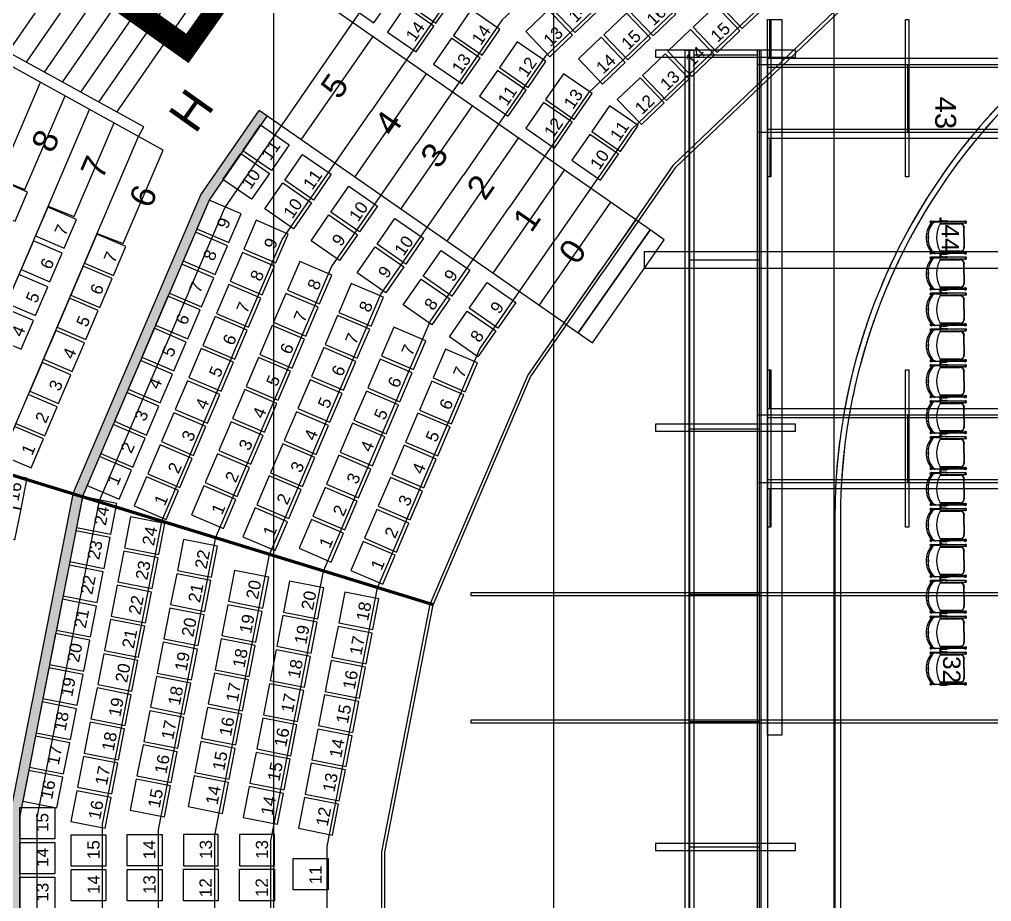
# Model space of a CAD drawing. Header units: millimetres. Extents: x -76108 to 202332, y 27411 to 140378.
# Drawn here: x 76966 to 90904, y 85135 to 97780 of the extents above; entities that cross this region are included whole.
import ezdxf
from ezdxf.enums import TextEntityAlignment as Align

# ---------------------------------------------------------------- set-up
doc = ezdxf.new("R2010")
doc.units = ezdxf.units.MM
doc.header["$LTSCALE"] = 100
doc.linetypes.add('HIDDEN', pattern=[9.525, 6.35, -3.175])
for name, color, linetype in [('A-3311-EA-', 3, 'CONTINUOUS'), ('A-3311-FYLL', 1, 'CONTINUOUS'), ('A-RADER_TELE', 252, 'CONTINUOUS'), ('A-STOLAR', 1, 'CONTINUOUS'), ('A-STOLAR_TELE', 3, 'CONTINUOUS'), ('A-STOLNUMMER', 7, 'CONTINUOUS'), ('A-STOLNUMMER_TELE', 7, 'CONTINUOUS'), ('B-RADER', 252, 'CONTINUOUS'), ('B-RADER_TELE', 252, 'CONTINUOUS'), ('B-RADNUMMER', 4, 'CONTINUOUS'), ('B-RADNUMMER_TELE', 4, 'CONTINUOUS'), ('B-STOLAR', 1, 'CONTINUOUS'), ('B-STOLAR_TELE', 3, 'CONTINUOUS'), ('B-STOLNUMMER', 7, 'CONTINUOUS'), ('B-STOLNUMMER_TELE', 7, 'CONTINUOUS'), ('B-TRAPPA', 254, 'CONTINUOUS'), ('B-TRAPPA_TELE', 254, 'CONTINUOUS'), ('BELYS_BRYGGA', 7, 'CONTINUOUS'), ('LINOR_HÄNG', 40, 'CONTINUOUS'), ('Parkettstolar', 8, 'CONTINUOUS'), ('RINK', 5, 'CONTINUOUS'), ('SEKTIONS_NR', 4, 'CONTINUOUS'), ('TRAPPSTEG', 3, 'CONTINUOUS'), ('U-RADER', 252, 'CONTINUOUS')]:
    doc.layers.add(name, color=color, linetype=linetype)
doc.layers.add('SEKTIONER', color=4, linetype='CONTINUOUS', lineweight=70)
doc.styles.add('ARIAL', font='arial.ttf')

# ---------------------------------------------------------------- blocks, each defined once
blk = doc.blocks.new('KAJ')
at = {"layer": 'A-3311-FYLL'}
h = blk.add_hatch(color=256, dxfattribs=at)
h.paths.add_polyline_path([(-41921, 900), (-41781, 900), (-41781, 2263), (-40882, 6836), (-41016, 6877), (-41921, 2277)])
h.paths.add_polyline_path([(-38237, 12295), (-38352, 12375), (-39186, 11168), (-41012, 6899), (-41016, 6877), (-40882, 6836), (-40878, 6857), (-39063, 11100)])
at = {"layer": 'A-3311-EA-'}
for p, q in [((-39186, 11168), (-38351, 12375)), ((-38237, 12295), (-39063, 11100)), ((-41012, 6898), (-39186, 11168)), ((-39063, 11100), (-40878, 6857)), ((-41921, 2277), (-41012, 6898)), ((-40878, 6857), (-41781, 2263)), ((-41781, 2263), (-41781, 900))]:
    blk.add_line(p, q, dxfattribs=at)
blk = doc.blocks.new('sarg')
at = {"layer": 'RINK'}
for points in [[(118753, 99226), (97237, 99226, 0.414214), (88657, 90646), (88657, 84100)], [(118753, 99146), (97237, 99146, 0.414214), (88737, 90646), (88737, 84100)]]:
    blk.add_lwpolyline(points, format="xyb", dxfattribs=at)
blk = doc.blocks.new('Parkettstolar')
at = {"layer": 'Parkettstolar'}
for p, q in [((3012, 1676), (3012, 1692)), ((3012, 1674), (3012, 1675)), ((3012, 1675), (3014, 1675)), ((3014, 1674), (3012, 1674)), ((3012, 1674), (3012, 1665)), ((3014, 1675), (3014, 1666)), ((3020, 1695), (3015, 1695)), ((3020, 1678), (3015, 1678)), ((3020, 1676), (3015, 1676)), ((3020, 1754), (3020, 1808)), ((3020, 1578), (3020, 1754)), ((3026, 1754), (3025, 1732)), ((3025, 1732), (3029, 1690)), ((3039, 1680), (3042, 1680)), ((3042, 1680), (3053, 1686)), ((3042, 1680), (3042, 1566)), ((3047, 1683), (3047, 1565)), ((3053, 1400), (3053, 1685)), ((3448, 1685), (3448, 1400)), ((3453, 1683), (3453, 1400)), ((3460, 1680), (3460, 1660)), ((3476, 1732), (3471, 1690)), ((3474, 1754), (3476, 1732)), ((3482, 1808), (3482, 1811)), ((3482, 1754), (3482, 1808)), ((3482, 1334), (3482, 1754)), ((3482, 1695), (3487, 1695)), ((3482, 1678), (3487, 1678)), ((3482, 1676), (3487, 1676)), ((3488, 1662), (3488, 1675)), ((3490, 1692), (3490, 1692)), ((3490, 1692), (3490, 1662)), ((3490, 1683), (3529, 1683)), ((3529, 1675), (3490, 1675)), ((3529, 1683), (3530, 1685)), ((3529, 1683), (3529, 1675)), ((3530, 1685), (3532, 1685)), ((3530, 1673), (3530, 1675)), ((3532, 1673), (3530, 1673)), ((3532, 1685), (3532, 1673)), ((3011, 1643), (3011, 1605)), ((3013, 1648), (3013, 1650)), ((3013, 1642), (3013, 1598)), ((3016, 1665), (3015, 1665)), ((3016, 1663), (3015, 1663)), ((3016, 1604), (3016, 1644)), ((3016, 1604), (3016, 1602)), ((3016, 1604), (3016, 1596)), ((3016, 1602), (3018, 1598)), ((3016, 1596), (3016, 1594)), ((3016, 1594), (3017, 1592)), ((3020, 1670), (3018, 1670)), ((3018, 1670), (3018, 1660)), ((3018, 1598), (3018, 1598)), ((3019, 1595), (3018, 1598)), ((3018, 1598), (3018, 1598)), ((3018, 1578), (3018, 1581)), ((3020, 1578), (3018, 1578)), ((3020, 1593), (3019, 1595)), ((3020, 1330), (3020, 1578)), ((3042, 1566), (3045, 1566)), ((3042, 1566), (3045, 1566)), ((3042, 1551), (3042, 1421)), ((3042, 1551), (3045, 1551)), ((3047, 1565), (3048, 1554)), ((3048, 1554), (3048, 1400)), ((3460, 1566), (3456, 1566)), ((3460, 1551), (3456, 1551)), ((3460, 1660), (3460, 1648)), ((3460, 1648), (3460, 1566)), ((3460, 1551), (3460, 1421)), ((3482, 1670), (3484, 1670)), ((3482, 1578), (3484, 1578)), ((3484, 1670), (3484, 1659)), ((3484, 1659), (3484, 1657)), ((3484, 1657), (3484, 1658)), ((3484, 1658), (3486, 1651)), ((3484, 1585), (3486, 1588)), ((3484, 1581), (3484, 1585)), ((3484, 1578), (3484, 1581)), ((3486, 1661), (3487, 1661)), ((3486, 1651), (3486, 1650)), ((3486, 1650), (3489, 1642)), ((3486, 1644), (3486, 1604)), ((3486, 1604), (3486, 1596)), ((3489, 1642), (3489, 1601)), ((3489, 1601), (3489, 1600)), ((3489, 1600), (3489, 1598)), ((3490, 1642), (3490, 1605)), ((3042, 1421), (3048, 1421)), ((3048, 1406), (3042, 1406)), ((3042, 1406), (3042, 1334)), ((3048, 1421), (3048, 1406)), ((3460, 1421), (3453, 1421)), ((3460, 1406), (3453, 1406)), ((3460, 1406), (3460, 1334)), ((3018, 1328), (3017, 1318)), ((3043, 1328), (3044, 1318)), ((3251, 1345), (3108, 1345)), ((3251, 1339), (3108, 1339)), ((3251, 1345), (3393, 1345)), ((3251, 1339), (3393, 1339))]:
    blk.add_line(p, q, dxfattribs=at)
for centre, radius, start, end in [((3030, 1817), 14.6, 339.0012, 226.6339), ((3031, 1811), 11.4, 358.7056, 193.6586), ((3030, 1810), 11.1, 356.9282, 192.8049), ((3235, 1595), 289, 86.8088, 131.8299), ((3251, 1522), 340, 55.2185, 124.7815), ((3250, 2127), 279, 256.5612, 283.5019), ((3251, 2096), 246, 256.6758, 283.3239), ((3271, 1608), 276, 46.9279, 94.2403), ((3472, 1817), 14.6, 313.3596, 200.9615), ((3470, 1811), 11.4, 346.3414, 181.2945), ((3471, 1810), 11.1, 347.1951, 183.0733), ((3015, 1692), 2.94, 10.2041, 178.2306), ((3015, 1675), 3.06, 89.685, 165.2026), ((3015, 1675), 0.944, 86.581, 179.3999), ((3115, 1749), 95.1, 139.6505, 176.827), ((3114, 1730), 90.6, 129.0891, 164.8727), ((3041, 1692), 12.8, 192.9605, 258.7149), ((3249, 1330), 406, 60.7801, 118.9322), ((3396, 1737), 79.6, 356.0088, 52.6561), ((3458, 1694), 13.7, 218.2017, 342.8594), ((3410, 1758), 72.1, 356.9817, 46.0988), ((3487, 1692), 2.86, 359.7149, 92.7369), ((3487, 1675), 3, 3.022, 90), ((3487, 1675), 0.847, 352.0346, 100.9875), ((3020, 1643), 9.19, 146.7182, 182.4042), ((3019, 1605), 8.32, 176.4708, 215.1415), ((3014, 1666), 2.82, 169.7616, 273.4), ((3033, 1650), 20, 147.6896, 181.398), ((3031, 1642), 18, 149.4013, 179.8709), ((3035, 1599), 22, 182.8524, 210.856), ((3015, 1666), 1, 177.8608, 269.9018), ((2943, 1679), 77.3, 338.7375, 344.3392), ((3022, 1586), 7, 165.4392, 225.5287), ((3022, 1662), 6.85, 135.5881, 222.5879), ((3015, 1666), 1, 4.0925, 6.3343), ((3027, 1643), 11.2, 137.1892, 182.2417), ((2998, 1579), 19.5, 3.1779, 25.5091), ((3007, 1584), 12.1, 3.557, 41.6171), ((3024, 1559), 6.43, 132.4532, 227.5468), ((3031, 1654), 12.9, 152.1729, 207.8271), ((3022, 1586), 7, 238.2479, 238.3272), ((3045, 1563), 3, 336.9468, 90), ((3045, 1554), 3, 270, 0), ((3456, 1563), 3.66, 96.2783, 158.2598), ((3457, 1556), 4.53, 162.9156, 163.7685), ((3457, 1556), 4.53, 197.0844, 252.9156), ((3470, 1654), 12, 150.697, 209.303), ((3470, 1654), 13.4, 333.3232, 26.6768), ((3489, 1593), 7.79, 137.8878, 183.1821), ((3494, 1583), 12.1, 146.1221, 185.0522), ((3477, 1559), 6.8, 316.2443, 44.5117), ((3476, 1604), 9.58, 318.3404, 358.7868), ((3478, 1662), 7.65, 325.6086, 43.2562), ((3477, 1596), 9.01, 321.0699, 0), ((3478, 1586), 7.42, 317.6042, 13.8425), ((3486, 1663), 3.37, 267.0115, 351.1158), ((3467, 1649), 21.8, 356.3589, 30.3536), ((3466, 1599), 22.2, 329.5762, 3.3915), ((3487, 1662), 0.947, 266.7935, 0.1845), ((3479, 1642), 11.5, 2.5458, 30.6741), ((3481, 1606), 9.5, 329.1251, 4.7825), ((3109, 1400), 61.1, 179.6473, 271.0065), ((3108, 1400), 55, 180.06, 275.617), ((3391, 1400), 61.7, 268.4245, 358.3725), ((3392, 1401), 55.8, 269.165, 359.1076), ((3031, 1319), 13.5, 184.5117, 355.4883), ((3031, 1327), 13.6, 150.8768, 177.3617), ((3031, 1331), 11.1, 172.6008, 7.3992), ((3031, 1332), 11, 181.2841, 5.9482), ((3029, 1327), 14.6, 1.8626, 28.3475), ((3525, 1315), 68.1, 164.505, 177.9188), ((3471, 1319), 13.5, 184.5117, 355.4883), ((3471, 1332), 11.1, 173.4052, 10.3942), ((3437, 1319), 46.8, 359.0072, 18.569)]:
    blk.add_arc(centre, radius, start, end, dxfattribs=at)

msp = doc.modelspace()

# ---------------------------------------------------------------- linework, layer by layer
at = {"layer": 'A-RADER_TELE'}
for p, q in [((79909.2, 95078.2), (81233.8, 96993.2)), ((80731.9, 94623.9), (82002.5, 96460.9)), ((81440.1, 94232.7), (82664.3, 96002.7)), ((82148.3, 93841.5), (83326.2, 95544.4)), ((78114.5, 90882), (79909.2, 95078.2)), ((82856.5, 93450.3), (83988, 95086.2)), ((79011.4, 90601.3), (80731.9, 94623.9)), ((83564.8, 93059.2), (84649.9, 94627.9)), ((79783.6, 90359.6), (81440.1, 94232.7)), ((84255.4, 92677.7), (85295.3, 94181.1)), ((84295, 92655.8), (85332.3, 94155.5)), ((80552, 90109.2), (82148.3, 93841.5)), ((81325.6, 89870.7), (82856.5, 93450.3)), ((82099.1, 89632.2), (83564.8, 93059.2)), ((82853.4, 89399.7), (84255.4, 92677.7)), ((82896.6, 89386.4), (84295, 92655.8)), ((82162.1, 85848.3), (82853.4, 89399.7)), ((82207.1, 85843.9), (82896.6, 89386.4)), ((82162.1, 84100), (82162.1, 85848.3)), ((82207.1, 84100), (82207.1, 85843.9))]:
    msp.add_line(p, q, dxfattribs=at)
at = {"layer": 'A-RADER_TELE', "color": 9}
for p, q in [((77222.1, 86338.4), (78114.5, 90882)), ((78157.1, 86245.7), (79011.4, 90601.3)), ((78962.1, 86165.8), (79783.6, 90359.6)), ((79767.1, 86085.9), (80552, 90109.2)), ((80572.1, 86006.1), (81325.6, 89870.7)), ((81377.1, 85926.2), (82099.1, 89632.2)), ((77222.1, 84100), (77222.1, 86338.4)), ((78157.1, 84100), (78157.1, 86245.7)), ((78962.1, 84100), (78962.1, 86165.8)), ((79767.1, 84100), (79767.1, 86085.9)), ((80572.1, 84100), (80572.1, 86006.1)), ((81377.1, 84100), (81377.1, 85926.2))]:
    msp.add_line(p, q, dxfattribs=at)
at = {"layer": 'A-STOLAR'}
for points in [[(77072.1, 91208.2), (76985.2, 90766.6), (76543.7, 90853.5), (76630.6, 91295.1)], [(76984.1, 90761.8), (76897.2, 90320.2), (76455.7, 90407.1), (76542.6, 90848.7)]]:
    msp.add_lwpolyline(points, close=True, dxfattribs=at)
at = {"layer": 'A-STOLAR_TELE'}
for points in [[(80835.2, 95981.8), (80578.4, 95612.3), (80167.8, 95897.7), (80424.7, 96267.2)], [(80549.9, 95571.3), (80293, 95201.8), (79882.5, 95487.2), (80139.3, 95856.7)], [(81437.4, 95560.8), (81180.6, 95191.3), (80770, 95476.6), (81026.8, 95846.1)], [(81152, 95150.2), (80895.2, 94780.7), (80484.6, 95066.1), (80741.5, 95435.6)], [(82099.6, 95103), (81842.7, 94733.5), (81432.2, 95018.9), (81689, 95388.4)], [(79968.6, 94581.1), (80145.5, 94994.9), (79685.8, 95191.5), (79508.8, 94777.8)], [(81814.2, 94692.4), (81557.4, 94322.9), (81146.8, 94608.3), (81403.6, 94977.8)], [(82760.8, 94643.4), (82503.9, 94273.9), (82093.4, 94559.3), (82350.2, 94928.8)], [(80643.4, 94289.8), (80820.3, 94703.5), (80360.6, 94900.2), (80183.6, 94486.4)], [(79771.9, 94121.4), (79948.9, 94535.2), (79489.2, 94731.8), (79312.2, 94318)], [(82475.4, 94232.8), (82218.6, 93863.3), (81808, 94148.7), (82064.8, 94518.2)], [(80446.7, 93830.1), (80623.7, 94243.8), (80164, 94440.4), (79987, 94026.7)], [(83421.8, 94183.9), (83164.9, 93814.4), (82754.4, 94099.8), (83011.2, 94469.3)], [(79575.3, 93661.7), (79752.3, 94075.5), (79292.5, 94272.1), (79115.6, 93858.3)], [(81267.3, 93701.6), (81444.3, 94115.4), (80984.6, 94312), (80807.6, 93898.2)], [(80250.1, 93370.3), (80427.1, 93784.1), (79967.3, 93980.7), (79790.4, 93567)], [(82007.3, 93384.6), (82184.3, 93798.4), (81724.5, 93995), (81547.6, 93581.3)], [(83136.4, 93773.4), (82879.6, 93403.9), (82469, 93689.3), (82725.8, 94058.8)], [(84082.8, 93724.5), (83825.9, 93355), (83415.4, 93640.4), (83672.2, 94009.9)], [(79378.7, 93202), (79555.6, 93615.7), (79095.9, 93812.4), (78919, 93398.6)], [(81070.7, 93241.9), (81247.7, 93655.6), (80787.9, 93852.3), (80611, 93438.5)], [(80053.5, 92910.6), (80230.4, 93324.4), (79770.7, 93521), (79593.8, 93107.3)], [(81810.7, 92924.9), (81987.6, 93338.7), (81527.9, 93535.3), (81351, 93121.5)], [(83797.4, 93313.9), (83540.6, 92944.4), (83130, 93229.8), (83386.8, 93599.3)], [(80874.1, 92782.2), (81051, 93195.9), (80591.3, 93392.5), (80414.4, 92978.8)], [(79182.1, 92742.3), (79359, 93156), (78899.3, 93352.6), (78722.3, 92938.9)], [(82615.9, 92760.4), (82792.8, 93174.2), (82333.1, 93370.8), (82156.1, 92957)], [(79856.9, 92450.9), (80033.8, 92864.7), (79574.1, 93061.3), (79397.1, 92647.5)], [(81614.1, 92465.2), (81791, 92878.9), (81331.3, 93075.6), (81154.3, 92661.8)], [(83356, 92443.9), (83533, 92857.6), (83073.2, 93054.2), (82896.3, 92640.5)], [(78985.4, 92282.6), (79162.4, 92696.3), (78702.7, 92892.9), (78525.7, 92479.2)], [(80677.5, 92322.5), (80854.4, 92736.2), (80394.7, 92932.8), (80217.7, 92519.1)], [(82419.2, 92300.7), (82596.2, 92714.5), (82136.5, 92911.1), (81959.5, 92497.3)], [(79660.2, 91991.2), (79837.2, 92404.9), (79377.5, 92601.6), (79200.5, 92187.8)], [(81417.4, 92005.5), (81594.4, 92419.2), (81134.7, 92615.8), (80957.7, 92202.1)], [(83159.4, 91984.1), (83336.3, 92397.9), (82876.6, 92594.5), (82699.7, 92180.8)], [(78788.8, 91822.8), (78965.8, 92236.6), (78506.1, 92433.2), (78329.1, 92019.5)], [(80480.8, 91862.7), (80657.8, 92276.5), (80198.1, 92473.1), (80021.1, 92059.4)], [(82222.6, 91841), (82399.6, 92254.7), (81939.9, 92451.4), (81762.9, 92037.6)], [(79463.6, 91531.5), (79640.6, 91945.2), (79180.9, 92141.8), (79003.9, 91728.1)], [(81220.8, 91545.8), (81397.8, 91959.5), (80938.1, 92156.1), (80761.1, 91742.4)], [(82962.8, 91524.4), (83139.7, 91938.2), (82680, 92134.8), (82503, 91721)], [(80284.2, 91403), (80461.2, 91816.8), (80001.5, 92013.4), (79824.5, 91599.6)], [(82026, 91381.3), (82203, 91795), (81743.2, 91991.6), (81566.3, 91577.9)], [(78592.2, 91363.1), (78769.2, 91776.9), (78309.4, 91973.5), (78132.5, 91559.7)], [(79267, 91071.8), (79444, 91485.5), (78984.2, 91682.1), (78807.3, 91268.4)], [(81024.2, 91086), (81201.1, 91499.8), (80741.4, 91696.4), (80564.5, 91282.7)], [(82766.1, 91064.7), (82943.1, 91478.5), (82483.4, 91675.1), (82306.4, 91261.3)], [(78395.6, 90903.4), (78572.5, 91317.2), (78112.8, 91513.8), (77935.9, 91100)], [(80087.6, 90943.3), (80264.6, 91357.1), (79804.8, 91553.7), (79627.9, 91139.9)], [(81829.4, 90921.6), (82006.3, 91335.3), (81546.6, 91531.9), (81369.7, 91118.2)], [(79070.4, 90612), (79247.3, 91025.8), (78787.6, 91222.4), (78610.7, 90808.7)], [(80827.6, 90626.3), (81004.5, 91040.1), (80544.8, 91236.7), (80367.8, 90823)], [(82569.5, 90605), (82746.5, 91018.7), (82286.8, 91215.4), (82109.8, 90801.6)], [(79891, 90483.6), (80067.9, 90897.3), (79608.2, 91094), (79431.3, 90680.2)], [(81632.7, 90461.8), (81809.7, 90875.6), (81350, 91072.2), (81173, 90658.5)], [(78275.2, 90401.8), (78361.9, 90843.4), (77871.3, 90939.8), (77784.5, 90498.2)], [(80630.9, 90166.6), (80807.9, 90580.4), (80348.2, 90777), (80171.2, 90363.2)], [(82372.9, 90145.3), (82549.9, 90559), (82090.1, 90755.6), (81913.2, 90341.9)], [(78964.5, 90111.6), (79051.3, 90553.2), (78560.6, 90649.6), (78473.9, 90208)], [(81436.1, 90002.1), (81613.1, 90415.9), (81153.4, 90612.5), (80976.4, 90198.7)], [(78178.8, 89911.2), (78265.5, 90352.7), (77774.9, 90449.1), (77688.1, 90007.6)], [(79720.8, 89785.6), (79807.6, 90227.2), (79317, 90323.6), (79230.2, 89882)], [(82176.3, 89685.6), (82353.2, 90099.3), (81893.5, 90295.9), (81716.6, 89882.2)], [(78868.1, 89621), (78954.9, 90062.6), (78464.2, 90159), (78377.5, 89717.4)], [(78082.4, 89420.6), (78169.1, 89862.1), (77678.5, 89958.5), (77591.7, 89517)], [(79624.4, 89295), (79711.2, 89736.5), (79220.6, 89832.9), (79133.8, 89391.4)], [(78771.7, 89130.4), (78858.5, 89571.9), (78367.8, 89668.3), (78281.1, 89226.8)], [(77986, 88929.9), (78072.7, 89371.5), (77582.1, 89467.9), (77495.4, 89026.3)], [(79528, 88804.4), (79614.8, 89245.9), (79124.2, 89342.3), (79037.4, 88900.8)], [(78675.3, 88639.8), (78762.1, 89081.3), (78271.4, 89177.7), (78184.7, 88736.2)], [(77889.6, 88439.3), (77976.3, 88880.9), (77485.7, 88977.3), (77399, 88535.7)], [(79431.6, 88313.8), (79518.4, 88755.3), (79027.8, 88851.7), (78941, 88410.1)], [(78578.9, 88149.1), (78665.7, 88590.7), (78175, 88687.1), (78088.3, 88245.5)], [(77793.2, 87948.7), (77879.9, 88390.3), (77389.3, 88486.7), (77302.6, 88045.1)], [(79335.2, 87823.1), (79422, 88264.7), (78931.4, 88361.1), (78844.6, 87919.5)], [(78482.5, 87658.5), (78569.3, 88100.1), (78078.6, 88196.5), (77991.9, 87754.9)], [(77696.8, 87458.1), (77783.5, 87899.6), (77292.9, 87996), (77206.2, 87554.5)], [(79238.8, 87332.5), (79325.6, 87774.1), (78835, 87870.5), (78748.2, 87428.9)], [(78386.1, 87167.9), (78472.9, 87609.5), (77982.2, 87705.9), (77895.5, 87264.3)]]:
    msp.add_lwpolyline(points, close=True, dxfattribs=at)
at = {"layer": 'A-STOLAR_TELE', "color": 9}
for points in [[(80454.3, 89343.1), (80541, 89784.6), (80050.4, 89881), (79963.6, 89439.4)], [(81244.3, 89188.7), (81331.1, 89630.2), (80840.5, 89726.6), (80753.7, 89285.1)], [(82034.1, 89032.7), (82120.8, 89474.2), (81630.2, 89570.6), (81543.4, 89129.1)], [(80357.9, 88852.4), (80444.6, 89294), (79954, 89390.4), (79867.2, 88948.8)], [(81147.9, 88698.1), (81234.7, 89139.6), (80744.1, 89236), (80657.3, 88794.5)], [(81937.7, 88542), (82024.4, 88983.6), (81533.8, 89080), (81447, 88638.4)], [(80261.5, 88361.8), (80348.2, 88803.4), (79857.6, 88899.8), (79770.9, 88458.2)], [(81051.5, 88207.4), (81138.3, 88649), (80647.7, 88745.4), (80560.9, 88303.8)], [(81841.3, 88051.4), (81928, 88493), (81437.4, 88589.4), (81350.6, 88147.8)], [(80165.1, 87871.2), (80251.8, 88312.8), (79761.2, 88409.1), (79674.5, 87967.6)], [(80955.1, 87716.8), (81041.9, 88158.4), (80551.3, 88254.8), (80464.5, 87813.2)], [(81744.9, 87560.8), (81831.6, 88002.4), (81341, 88098.7), (81254.2, 87657.2)], [(80068.7, 87380.6), (80155.4, 87822.1), (79664.8, 87918.5), (79578.1, 87477)], [(80858.7, 87226.2), (80945.5, 87667.8), (80454.9, 87764.2), (80368.1, 87322.6)], [(81648.5, 87070.2), (81735.2, 87511.7), (81244.6, 87608.1), (81157.9, 87166.6)], [(77600.4, 86967.5), (77687.1, 87409), (77196.5, 87505.4), (77109.8, 87063.9)], [(79972.3, 86890), (80059, 87331.5), (79568.4, 87427.9), (79481.7, 86986.4)], [(79142.4, 86841.9), (79229.2, 87283.5), (78738.6, 87379.8), (78651.8, 86938.3)], [(80762.3, 86735.6), (80849.1, 87177.1), (80358.5, 87273.5), (80271.7, 86832)], [(78289.7, 86677.3), (78376.5, 87118.8), (77885.8, 87215.2), (77799.1, 86773.7)], [(81552.1, 86579.6), (81638.8, 87021.1), (81148.2, 87117.5), (81061.5, 86676)], [(77504, 86476.8), (77590.7, 86918.4), (77100.1, 87014.8), (77013.4, 86573.2)], [(79046, 86351.3), (79132.8, 86792.8), (78642.2, 86889.2), (78555.4, 86447.7)], [(79875.9, 86399.3), (79962.6, 86840.9), (79472, 86937.3), (79385.3, 86495.7)], [(78193.3, 86186.7), (78280.1, 86628.2), (77789.5, 86724.6), (77702.7, 86283.1)], [(80665.9, 86245), (80752.7, 86686.5), (80262.1, 86782.9), (80175.3, 86341.4)], [(81455.7, 86088.9), (81542.4, 86530.5), (81051.8, 86626.9), (80965.1, 86185.3)], [(77472.1, 86483.1), (77472.1, 86033.1), (76972.1, 86033.1), (76972.1, 86483.1)], [(78206.9, 86094), (78206.9, 85644), (77706.9, 85644), (77706.9, 86094)], [(79011.9, 86096.1), (79011.9, 85646.1), (78511.9, 85646.1), (78511.9, 86096.1)], [(79817.1, 85647.4), (79817.1, 86097.4), (79317.1, 86097.3), (79317.1, 85647.3)], [(80622.1, 85647.4), (80622.1, 86097.4), (80122.1, 86097.3), (80122.1, 85647.3)], [(77472.1, 85983.1), (77472.1, 85533.1), (76972.1, 85533.1), (76972.1, 85983.1)], [(81391.3, 85752), (81391.3, 85302), (80891.3, 85302), (80891.3, 85752)], [(78206.9, 85594), (78206.9, 85144), (77706.9, 85144), (77706.9, 85594)], [(79011.9, 85596.1), (79011.9, 85146.1), (78511.9, 85146.1), (78511.9, 85596.1)], [(79817.1, 85597.4), (79817.1, 85147.4), (79317.1, 85147.4), (79317.1, 85597.4)], [(80622.1, 85597.4), (80622.1, 85147.4), (80122.1, 85147.4), (80122.1, 85597.4)], [(77472.1, 85483.1), (77472.1, 85033.1), (76972.1, 85033.1), (76972.1, 85483.1)]]:
    msp.add_lwpolyline(points, close=True, dxfattribs=at)
at = {"layer": 'B-RADER'}
for p, q in [((75105.3, 91823.7), (77267.8, 96879.9)), ((75872.7, 91583.5), (77971.7, 96491.1)), ((76640.1, 91343.4), (78675.5, 96102.4))]:
    msp.add_line(p, q, dxfattribs=at)
at = {"layer": 'B-RADER_TELE'}
for p, q in [((83888.6, 97772.7), (86895.3, 100646.6)), ((84504, 97247.4), (87392.1, 100008)), ((85119.5, 96722.1), (87889, 99369.3)), ((81233.8, 96993.2), (82558.3, 98908.1)), ((85734.9, 96196.7), (88385.9, 98730.6)), ((83273.1, 98298), (82002.5, 96460.9)), ((86335.1, 95684.5), (88870.4, 98107.9)), ((86369.5, 95655.1), (88898.2, 98072.2)), ((83888.6, 97772.7), (82664.3, 96002.7)), ((84504, 97247.4), (83326.2, 95544.4)), ((85119.5, 96722.1), (83988, 95086.2)), ((85734.9, 96196.7), (84649.9, 94627.9)), ((86335.1, 95684.5), (85295.3, 94181.1)), ((86369.5, 95655.1), (85332.3, 94155.5))]:
    msp.add_line(p, q, dxfattribs=at)
at = {"layer": 'B-STOLAR'}
for points in [[(76905.8, 94889), (77082.7, 95302.7), (76669, 95479.7), (76492, 95065.9)], [(77609.6, 94500.2), (77786.6, 94914), (77372.8, 95090.9), (77195.8, 94677.2)], [(78313.4, 94111.5), (78490.4, 94525.2), (78076.6, 94702.2), (77899.7, 94288.4)], [(77403.1, 94017.5), (77580.1, 94431.3), (77166.4, 94608.2), (76989.4, 94194.5)], [(78116.8, 93651.8), (78293.8, 94065.5), (77880, 94242.5), (77703.1, 93828.7)], [(77196.7, 93534.8), (77373.6, 93948.6), (76959.9, 94125.5), (76782.9, 93711.8)], [(77920.2, 93192), (78097.1, 93605.8), (77683.4, 93782.7), (77506.4, 93369)], [(76990.2, 93052.1), (77167.2, 93465.9), (76753.4, 93642.8), (76576.5, 93229.1)], [(77723.6, 92732.3), (77900.5, 93146.1), (77486.8, 93323), (77309.8, 92909.3)], [(77526.9, 92272.6), (77703.9, 92686.4), (77290.2, 92863.3), (77113.2, 92449.6)], [(77330.3, 91812.9), (77507.3, 92226.6), (77093.5, 92403.6), (76916.6, 91989.9)], [(77133.7, 91353.2), (77310.7, 91766.9), (76896.9, 91943.9), (76719.9, 91530.1)]]:
    msp.add_lwpolyline(points, close=True, dxfattribs=at)
at = {"layer": 'B-STOLAR_TELE'}
for points in [[(82049.6, 97733.2), (82305.6, 98103.3), (81894.4, 98387.8), (81638.4, 98017.7)], [(82938.2, 97726.2), (83194.1, 98096.3), (82782.9, 98380.7), (82526.9, 98010.6)], [(84933.2, 97591), (85258.9, 97901.5), (84913.9, 98263.4), (84588.2, 97952.8)], [(87330.1, 97651.8), (87655.8, 97962.3), (87310.8, 98324.2), (86985.1, 98013.7)], [(86050.5, 97544), (86376.2, 97854.5), (86031.2, 98216.4), (85705.5, 97905.9)], [(86968.3, 97306.7), (87294, 97617.3), (86948.9, 97979.1), (86623.2, 97668.6)], [(82653.7, 97315), (82909.7, 97685.1), (82498.5, 97969.5), (82242.5, 97599.4)], [(83599, 97266.6), (83855, 97636.7), (83443.8, 97921.1), (83187.8, 97551)], [(84571.3, 97245.9), (84897, 97556.4), (84552, 97918.3), (84226.3, 97607.8)], [(85688.7, 97199), (86014.3, 97509.5), (85669.3, 97871.4), (85343.6, 97560.9)], [(86606.4, 96961.7), (86932.1, 97272.2), (86587, 97634.1), (86261.4, 97323.6)], [(83314.6, 96855.4), (83570.6, 97225.5), (83159.4, 97509.9), (82903.4, 97139.8)], [(84259.1, 96805.5), (84515.1, 97175.6), (84103.9, 97460), (83847.9, 97089.9)], [(85326.8, 96854), (85652.5, 97164.5), (85307.4, 97526.4), (84981.8, 97215.8)], [(86244.5, 96616.7), (86570.2, 96927.2), (86225.2, 97289.1), (85899.5, 96978.6)], [(83974.7, 96394.2), (84230.7, 96764.3), (83819.5, 97048.8), (83563.5, 96678.7)], [(84921.2, 96347.5), (85177.2, 96717.6), (84766, 97002.1), (84510, 96632)], [(85882.6, 96271.7), (86208.3, 96582.2), (85863.3, 96944.1), (85537.6, 96633.5)], [(84636.8, 95936.3), (84892.8, 96306.4), (84481.5, 96590.8), (84225.6, 96220.7)], [(85582.2, 95888.1), (85838.2, 96258.2), (85427, 96542.6), (85171, 96172.5)], [(85297.8, 95476.9), (85553.8, 95847), (85142.5, 96131.4), (84886.6, 95761.3)]]:
    msp.add_lwpolyline(points, close=True, dxfattribs=at)
at = {"layer": 'B-TRAPPA'}
for p, q in [((79027.4, 95908), (75913.1, 97628.1)), ((78675.5, 96102.4), (78750.4, 96238.1))]:
    msp.add_line(p, q, dxfattribs=at)
for points in [[(78750.4, 96238.1), (76806.2, 97312), (79361.8, 101006.8), (81043.5, 99565.3)], [(77065.7, 97168.6), (79586.9, 100813.8)], [(77325.2, 97025.3), (79812.1, 100620.8)], [(77584.8, 96881.9), (80037.3, 100427.8)], [(77844.3, 96738.6), (80262.5, 100234.7)], [(78103.8, 96595.2), (80487.7, 100041.7)], [(78363.4, 96451.9), (80712.9, 99848.7)], [(76674.8, 95490.6), (77045.3, 95343.3), (77619.7, 96685.5)], [(77378.6, 95101.9), (77749.1, 94954.6), (78323.6, 96296.8)], [(78082.5, 94713.1), (78452.9, 94565.8), (79027.4, 95908)]]:
    msp.add_lwpolyline(points, dxfattribs=at)
at = {"layer": 'B-TRAPPA_TELE'}
for p, q in [((85800.9, 94912.1), (81425.1, 97955.4)), ((84776.9, 93431.6), (80401.1, 96475))]:
    msp.add_line(p, q, dxfattribs=at)
for points in [[(81007, 96053.6), (82032.6, 97532.8)], [(81774.6, 95519.7), (82800.3, 96999)], [(82435.5, 95060.1), (83461.1, 96539.3)], [(83096.3, 94600.5), (84122, 96079.7)], [(83757.2, 94140.8), (84782.9, 95620.1)], [(84418.1, 93681.2), (85443.8, 95160.5)]]:
    msp.add_lwpolyline(points, dxfattribs=at)
at = {"layer": 'BELYS_BRYGGA'}
for p, q in [((87725.3, 97223.4), (87725.3, 97777)), ((87570.7, 97339.7), (87570.7, 70860.3)), ((87692.2, 97339.7), (87692.2, 70860.3)), ((86635.2, 97270.1), (87542.7, 97270.1)), ((87692.2, 97223.4), (149813, 97223.4)), ((87542.7, 97135.5), (149813, 97135.5)), ((87692.2, 97095.6), (149813, 97095.6)), ((89704.9, 96165), (89704.9, 97135.5)), ((87692.2, 96204.9), (149813, 96204.9)), ((87542.7, 96165), (149813, 96165)), ((87692.2, 96077.1), (149813, 96077.1)), ((87725.3, 96077.1), (87725.3, 95523.5)), ((86579.2, 94332.6), (87570.7, 94332.6)), ((87725.3, 92201.7), (87725.3, 92755.3)), ((87692.2, 92201.7), (149813, 92201.7)), ((87542.7, 92113.8), (149813, 92113.8)), ((87692.2, 92073.9), (149813, 92073.9)), ((89704.9, 91143.3), (89704.9, 92113.8)), ((86579.2, 91912.2), (87570.7, 91912.2)), ((87692.2, 91183.3), (149813, 91183.3)), ((87542.7, 91143.3), (149813, 91143.3)), ((87692.2, 91055.4), (149813, 91055.4)), ((87725.3, 91055.4), (87725.3, 90501.8)), ((86579.2, 89539.9), (87570.7, 89539.9)), ((86579.2, 87718), (87570.7, 87718)), ((86579.2, 85918.2), (87570.7, 85918.2))]:
    msp.add_line(p, q, dxfattribs=at)
for points in [[(87692.2, 97777), (87740.2, 97777), (87740.2, 95523.5), (87692.2, 95523.5)], [(87897.2, 97777), (87897.2, 87520.7), (87692.2, 87520.7), (87692.2, 97777)], [(89670.4, 97777), (89718.4, 97777), (89718.4, 95523.5), (89670.4, 95523.5)], [(86083.8, 97238.6), (88094, 97238.6), (88094, 97339.7), (86083.8, 97339.7)], [(86565.4, 70860.3), (86509.4, 70860.3), (86509.4, 97339.7), (86565.4, 97339.7)], [(86635.2, 70860.3), (86579.2, 70860.3), (86579.2, 97339.7), (86635.2, 97339.7)], [(87542.7, 70860.3), (87598.7, 70860.3), (87598.7, 97339.7), (87542.7, 97339.7)], [(85924.7, 94215.9), (91818.8, 94215.9), (91818.8, 94449.4), (85924.7, 94449.4)], [(87692.2, 92755.3), (87740.2, 92755.3), (87740.2, 90501.8), (87692.2, 90501.8)], [(89670.4, 92755.3), (89718.4, 92755.3), (89718.4, 90501.8), (89670.4, 90501.8)], [(86083.8, 91875.7), (88094, 91875.7), (88094, 91976.7), (86083.8, 91976.7)], [(91823.6, 89563.9), (91823.6, 89515.9), (83440.6, 89515.9), (83440.6, 89563.9)], [(91823.6, 87742), (91823.6, 87694), (83440.6, 87694), (83440.6, 87742)], [(86083.8, 85867.7), (88094, 85867.7), (88094, 85968.8), (86083.8, 85968.8)]]:
    msp.add_lwpolyline(points, close=True, dxfattribs=at)
at = {"layer": 'LINOR_HÄNG'}
for p, q in [((88640.1, 128284.4), (88640.1, 39915.6)), ((84625.1, 125445.2), (84625.1, 42754.8)), ((80610.1, 122338.3), (80610.1, 45861.7))]:
    msp.add_line(p, q, dxfattribs=at)
at = {"layer": 'RINK', "linetype": 'HIDDEN'}
for points in [[(118752.6, 99226.5), (97236.6, 99226.5, 0.4142136), (88656.6, 90646.5), (88656.6, 84100)], [(118752.6, 99146.5), (97236.6, 99146.5, 0.4142136), (88736.6, 90646.5), (88736.6, 84100)]]:
    msp.add_lwpolyline(points, format="xyb", dxfattribs=at)
at = {"layer": 'SEKTIONER'}
msp.add_line((82896.6, 89386.4), (69539.7, 93504.5), dxfattribs=at)
at = {"layer": 'TRAPPSTEG'}
for points in [[(84976.5, 93286.2), (86006.7, 94762.3), (85801.7, 94905.3), (84771.5, 93429.3)], [(85181.5, 93143.1), (86211.7, 94619.2), (86006.7, 94762.3), (84976.5, 93286.2)]]:
    msp.add_lwpolyline(points, close=True, dxfattribs=at)

# ---------------------------------------------------------------- block references
at = {"layer": 'Parkettstolar', "rotation": 89.99999999999999}
for p in [(91851.6, 91402.8), (91851.6, 90888), (91851.6, 90372.4), (91851.6, 89858), (91851.6, 89343.2), (91851.6, 88828.3), (91851.6, 88313.2), (91851.6, 87798.2), (91851.6, 87283.9), (91851.6, 86769), (91851.6, 86254.8), (91851.6, 85740.6), (91851.6, 85225.7)]:
    msp.add_blockref('Parkettstolar', p, dxfattribs=at)
at = {"layer": 'RINK'}
msp.add_blockref('sarg', (0, 0), dxfattribs=at)
at = {"layer": 'U-RADER'}
msp.add_blockref('KAJ', (118752.6, 84100), dxfattribs=at)

# ---------------------------------------------------------------- texts
at = {"layer": 'A-STOLNUMMER', "style": 'ARIAL'}
msp.add_text('16', height=175, rotation=78.88795, dxfattribs=at).set_placement((77028.6, 90987.4), align=Align.BOTTOM_CENTER)
at = {"layer": 'A-STOLNUMMER_TELE', "style": 'ARIAL'}
for s, rotation, p in [('11', 55.32964, (80563.1, 95743.7)), ('10', 55.32964, (80278.7, 95332.5)), ('11', 55.32964, (81163.9, 95323.6)), ('10', 55.32964, (80879.5, 94912.4)), ('10', 55.32964, (81820.7, 94866.7)), ('9', 66.84357, (79947.8, 94764.4)), ('9', 66.84357, (80622.6, 94473.1)), ('9', 55.32964, (81576.7, 94513.7)), ('10', 55.32964, (82472.4, 94376.6)), ('8', 66.84357, (79751.2, 94304.7)), ('9', 55.32964, (82237.9, 94054.1)), ('8', 66.84357, (80426, 94013.3)), ('9', 55.32964, (83184.3, 94005.2)), ('7', 66.84357, (79554.5, 93845)), ('8', 66.84357, (81246.6, 93884.9)), ('7', 66.84357, (80229.3, 93553.6)), ('8', 66.84357, (81986.5, 93567.9)), ('8', 55.32964, (82898.9, 93594.6)), ('9', 55.32964, (83845.3, 93545.7)), ('6', 66.84357, (79357.9, 93385.3)), ('7', 66.84357, (81049.9, 93425.2)), ('6', 66.84357, (80032.7, 93093.9)), ('7', 66.84357, (81789.9, 93108.2)), ('8', 55.32964, (83559.9, 93135.2)), ('5', 66.84357, (79161.3, 92925.5)), ('6', 66.84357, (80853.3, 92965.4)), ('7', 66.84357, (82595.1, 92943.7)), ('5', 66.84357, (79836.1, 92634.2)), ('6', 66.84357, (81593.3, 92648.5)), ('7', 66.84357, (83335.2, 92627.1)), ('4', 66.84357, (78964.7, 92465.8)), ('5', 66.84357, (80656.7, 92505.7)), ('6', 66.84357, (82398.5, 92484)), ('4', 66.84357, (79639.5, 92174.5)), ('5', 66.84357, (81396.7, 92188.8)), ('6', 66.84357, (83138.6, 92167.4)), ('3', 66.84357, (78768, 92006.1)), ('4', 66.84357, (80460.1, 92046)), ('5', 66.84357, (82201.8, 92024.3)), ('3', 66.84357, (79442.8, 91714.8)), ('4', 66.84357, (81200, 91729)), ('5', 66.84357, (82942, 91707.7)), ('2', 66.84357, (78571.4, 91546.4)), ('3', 66.84357, (80263.4, 91586.3)), ('4', 66.84357, (82005.2, 91564.5)), ('3', 66.84357, (81003.4, 91269.3)), ('2', 66.84357, (79246.2, 91255)), ('2', 66.84357, (80066.8, 91126.6)), ('4', 66.84357, (82745.4, 91248)), ('1', 66.84357, (78374.8, 91086.7)), ('3', 66.84357, (81808.6, 91104.8)), ('1', 66.84357, (79049.6, 90795.3)), ('2', 66.84357, (80806.8, 90809.6)), ('3', 66.84357, (82548.7, 90788.3)), ('24', 78.88407, (78204.6, 90515.7)), ('1', 66.84357, (79870.2, 90666.9)), ('2', 66.84357, (81612, 90645.1)), ('24', 78.88407, (78894, 90225.5)), ('1', 66.84357, (80610.2, 90349.9)), ('2', 66.84357, (82352.1, 90328.5)), ('1', 66.84357, (81415.4, 90185.4)), ('23', 78.88407, (78108.2, 90025.1)), ('22', 78.88407, (79648.3, 89891.6)), ('23', 78.88407, (78797.6, 89734.9)), ('1', 66.84357, (82155.5, 89868.8)), ('22', 78.88407, (78009.8, 89526.6)), ('21', 78.88407, (79553.9, 89408.9)), ('22', 78.88407, (78699.2, 89236.4)), ('21', 78.88407, (77915.4, 89043.9)), ('20', 78.88407, (79457.5, 88918.3)), ('21', 78.88407, (78604.8, 88753.7)), ('20', 78.88407, (77819, 88553.2)), ('19', 78.88407, (79361.1, 88427.7)), ('20', 78.88407, (78508.4, 88263.1)), ('19', 78.88407, (77722.6, 88062.6)), ('18', 78.88407, (79264.7, 87937.1)), ('19', 78.88407, (78412, 87772.4)), ('18', 78.88407, (77626.2, 87572)), ('17', 78.88407, (79168.3, 87446.4)), ('18', 78.88407, (78315.6, 87281.8))]:
    msp.add_text(s, height=175, rotation=rotation, dxfattribs=at).set_placement(p)
at = {"layer": 'A-STOLNUMMER_TELE', "color": 9, "style": 'ARIAL'}
for s, rotation, p in [('20', 78.88407, (80383.7, 89457)), ('20', 78.88407, (81173.8, 89302.6)), ('18', 78.88407, (81963.5, 89146.6)), ('19', 78.88407, (80287.3, 88966.4)), ('19', 78.88407, (81077.4, 88812)), ('17', 78.88407, (81867.1, 88656)), ('18', 78.88407, (80190.9, 88475.7)), ('18', 78.88407, (80981, 88321.4)), ('16', 78.88407, (81770.7, 88165.3)), ('17', 78.88407, (80094.5, 87985.1)), ('17', 78.88407, (80884.6, 87830.7)), ('15', 78.88407, (81674.3, 87674.7)), ('16', 78.88407, (79998.1, 87494.5)), ('16', 78.88407, (80788.2, 87340.1)), ('14', 78.88407, (81577.9, 87184.1)), ('17', 78.88407, (77529.8, 87081.4)), ('15', 78.88407, (79901.7, 87003.9)), ('16', 78.88407, (79071.9, 86955.8)), ('15', 78.88407, (80691.8, 86849.5)), ('17', 78.88407, (78219.2, 86791.2)), ('13', 78.88407, (81481.5, 86693.5)), ('16', 78.88407, (77433.5, 86590.8)), ('15', 78.88407, (78975.5, 86465.2)), ('14', 78.88407, (79805.2, 86512.3)), ('16', 78.88407, (78122.8, 86300.6)), ('14', 78.88407, (80595.4, 86358.9)), ('12', 78.88407, (81385.1, 86202.9)), ('15', 90.13274, (77381.7, 86132.2)), ('15', 90.13274, (78116.5, 85743.2)), ('14', 90.13274, (78916.6, 85742.9)), ('13', 90.00407, (79725.9, 85745.6)), ('13', 90.00407, (80530.9, 85745.6)), ('14', 90.13274, (77382.9, 85632.2)), ('11', 90.13274, (81298.4, 85381.7)), ('14', 90.13274, (78117.7, 85243.2)), ('13', 90.13274, (78917.7, 85242.9)), ('12', 90.13274, (79723, 85198.5)), ('12', 90.13274, (80528, 85199.8)), ('13', 90.13274, (77382.9, 85132.2))]:
    msp.add_text(s, height=175, rotation=rotation, dxfattribs=at).set_placement(p)
at = {"layer": 'B-RADNUMMER', "style": 'ARIAL'}
for s, p in [('8', (77444.4, 95847.3)), ('7', (78152.6, 95468.7)), ('6', (78846, 95055.6))]:
    msp.add_text(s, height=350, rotation=66.81856, dxfattribs=at).set_placement(p)
at = {"layer": 'B-RADNUMMER_TELE', "style": 'ARIAL'}
for s, p in [('5', (81550, 96617.1)), ('4', (82318.4, 96084.3)), ('3', (82978.5, 95623.5)), ('2', (83641.4, 95166.9)), ('1', (84303, 94708.2)), ('0', (84961, 94244.5))]:
    msp.add_text(s, height=350, rotation=55.26328, dxfattribs=at).set_placement(p)
at = {"layer": 'B-STOLNUMMER', "style": 'ARIAL'}
for s, p in [('7', (77698.1, 94707.1)), ('7', (78401.9, 94318.4)), ('6', (77491.6, 94224.4)), ('6', (78205.3, 93858.6)), ('5', (77285.2, 93741.7)), ('5', (78008.7, 93398.9)), ('4', (77078.7, 93259)), ('4', (77812, 92939.2)), ('3', (77615.4, 92479.5)), ('2', (77418.8, 92019.8)), ('1', (77222.2, 91560))]:
    msp.add_text(s, height=175, rotation=66.84357, dxfattribs=at).set_placement(p, align=Align.BOTTOM_CENTER)
at = {"layer": 'B-STOLNUMMER_TELE', "style": 'ARIAL'}
for s, rotation, p in [('14', 43.63448, (84940.6, 97724)), ('16', 43.63448, (86058.7, 97677.7)), ('14', 55.32964, (82634.6, 97447.6)), ('15', 43.63448, (86976.4, 97440.5)), ('14', 55.32964, (83579.9, 97399.2)), ('13', 43.63448, (84579.5, 97379.7)), ('15', 43.63448, (85696.8, 97332.7)), ('13', 55.32964, (83295.5, 96988)), ('14', 43.63448, (86614.5, 97095.5)), ('12', 55.32964, (84240, 96938.1)), ('14', 43.63448, (85334.9, 96987.7)), ('13', 43.63448, (86252.7, 96750.4)), ('11', 55.32964, (83955.6, 96526.9)), ('13', 55.32964, (84902.1, 96480.2)), ('12', 43.63448, (85890.8, 96405.4)), ('12', 55.32964, (84617.6, 96068.9)), ('11', 55.32964, (85563.1, 96020.7)), ('10', 55.32964, (85278.6, 95609.5))]:
    msp.add_text(s, height=175, rotation=rotation, dxfattribs=at).set_placement(p)
at = {"layer": 'Parkettstolar', "attachment_point": 1, "rotation": 270, "style": 'ARIAL'}
for s, width, heights, insert, char_height in [('{\\C7;43}', 3252.684, [-306.5], (90395.8, 96673.3), 300), ('{\\C7;44}', 1927.38, [-250], (90436.4, 94841.7), 250), ('{\\C7;32}', 1927.38, [-255.5], (90458.4, 88654.6), 250)]:
    msp.add_mtext_dynamic_manual_height_columns(s, width=width, gutter_width=14773.5, heights=heights, dxfattribs=dict(at, insert=insert, char_height=char_height))
at = {"layer": 'SEKTIONS_NR', "style": 'ARIAL'}
for s, height, p in [('B', 2500, (79225.9, 96920)), ('H', 500, (79487.4, 96124.7))]:
    msp.add_text(s, height=height, rotation=54.69737, dxfattribs=at).set_placement(p)

doc.saveas('drawing.dxf')
